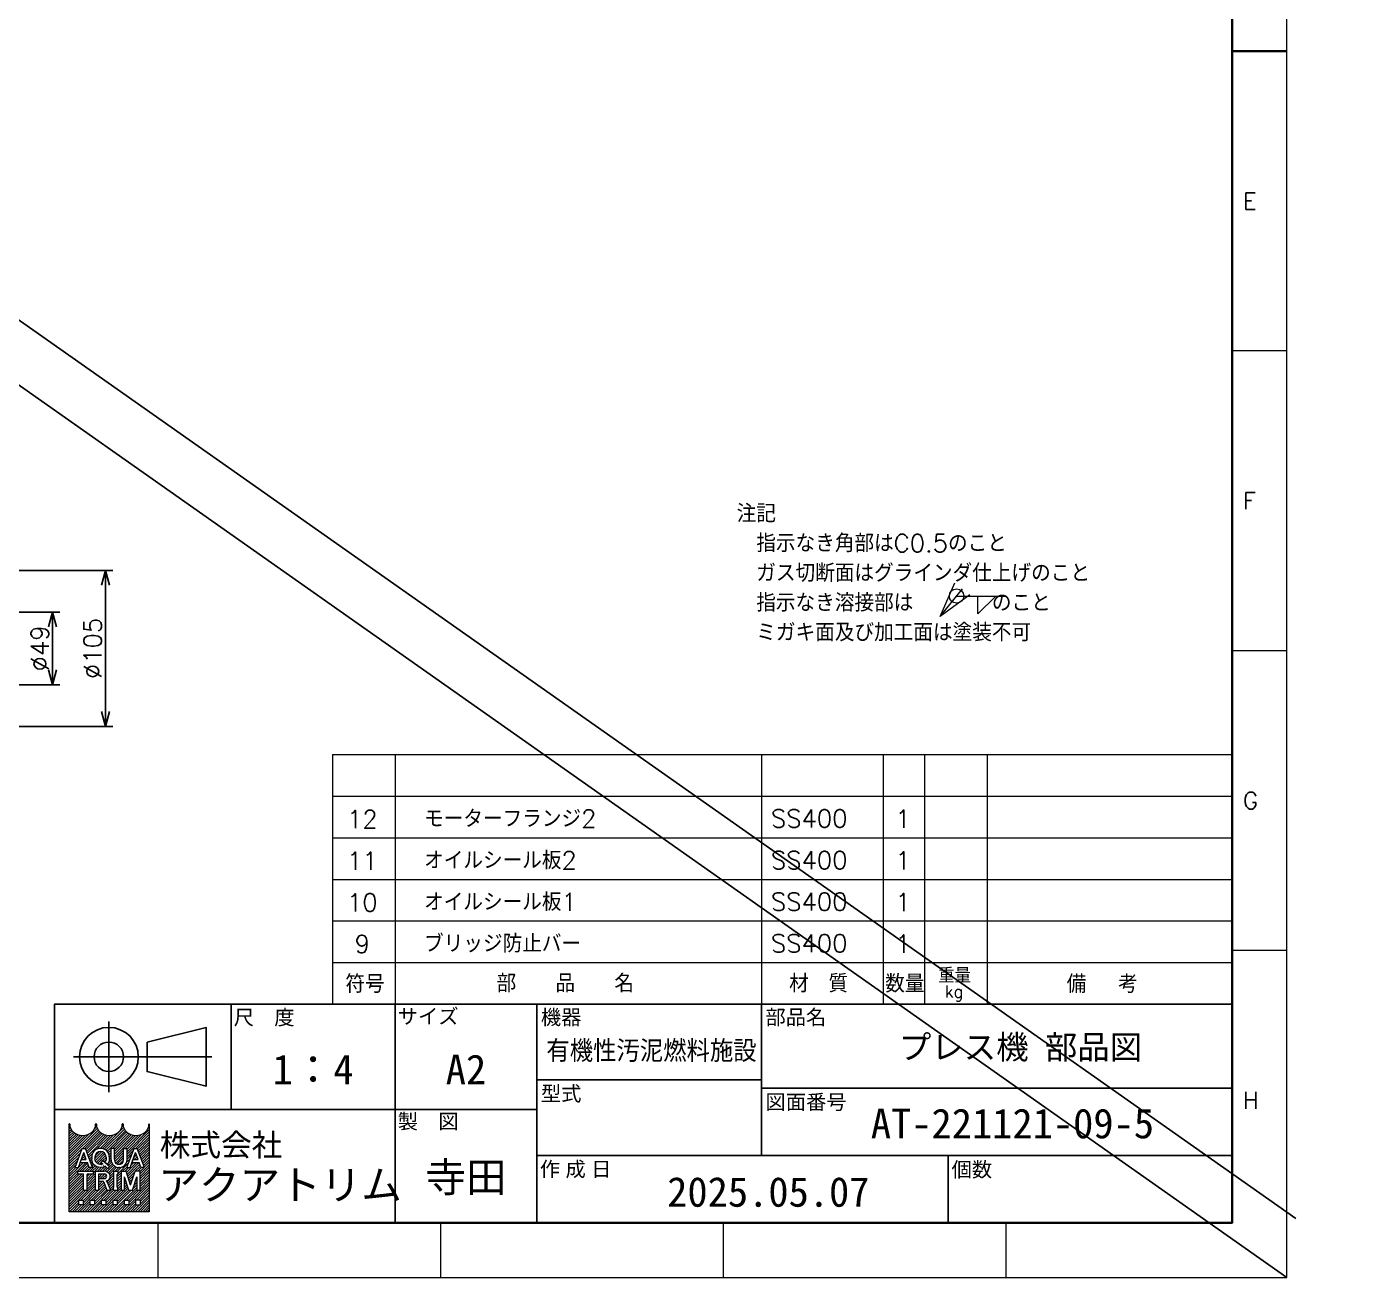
# Model space of a CAD drawing. Header units: millimetres. Extents: x -6 to 4263, y -34 to 1655.
# Drawn here: x 1505 to 2401, y 0 to 841 of the extents above; entities that cross this region are included whole.
import ezdxf
from ezdxf import colors
from ezdxf.entities.mleader import LeaderData, LeaderLine
from ezdxf.enums import TextEntityAlignment as Align
from ezdxf.math import Vec2, Vec3

# ---------------------------------------------------------------- set-up
doc = ezdxf.new("R2010")
doc.units = ezdxf.units.MM
doc.header["$LTSCALE"] = 1.6
doc.header["$PDMODE"] = 99
doc.header["$PDSIZE"] = 1
for name, color, linetype, lineweight in [('07_TEXT', 3, 'Continuous', 13), ('07_寸法線', 3, 'Continuous', 9), ('08_DIM', 3, 'Continuous', 13), ('90_FRAME', 5, 'Continuous', 35)]:
    doc.layers.add(name, color=color, linetype=linetype, lineweight=lineweight)
doc.layers.add('91_BLANK', color=5, linetype='Continuous', lineweight=0, plot=False)
doc.styles.add('KSS_TXT', font='txt.shx', dxfattribs={"bigfont": 'extfont2.shx'})
doc.styles.add('MS_G', font='MS Gothic.ttf')
doc.styles.get("Standard").update_dxf_attribs({"font": 'txt.shx', "bigfont": 'extfont2.shx'})
doc.styles.add('表題用', font='MS PGothic.ttf')
doc.dimstyles.new('KSS_DIM', dxfattribs={"dimscale": 4, "dimtxt": 3, "dimasz": 2.5, "dimexe": 1.25, "dimexo": 0.625, "dimtad": 1, "dimdsep": 46, "dimtxsty": 'KSS_TXT', "dimblk": 'OPEN30', "dimcen": 0, "dimazin": 2, "dimtfac": 0.75, "dimtmove": 0, "dimatfit": 3, "dimldrblk": 'OPEN30', "dimfxl": 1.25, "dimtolj": 1, "dimarcsym": 0})

# ---------------------------------------------------------------- blocks, each defined once
blk = doc.blocks.new('Weld-line')
blk.add_line((0, 0), (1, 0))
blk = doc.blocks.new('Weld10-s5')
blk.add_circle((0, 0), 2)
blk = doc.blocks.new('Weld10-a1')
for p, q in [((5, 0), (0, 5)), ((0, 5), (0, 0)), ((0, 0), (5, 0))]:
    blk.add_line(p, q)
at = {"width": 0.9}
blk.add_attdef('S', text='', height=2.8, dxfattribs=at).set_placement((-2, 1), align=Align.RIGHT)
blk.add_attdef('L', (8, 1), '', height=2.8, dxfattribs=at)
blk = doc.blocks.new('_Open30')
at = {"color": 0, "linetype": 'ByBlock', "lineweight": -2}
for p, q in [((-1, 0.26794919), (0, 0)), ((0, 0), (-1, -0.26794919)), ((0, 0), (-1, 0))]:
    blk.add_line(p, q, dxfattribs=at)
blk = doc.blocks.new('*D186')
at = {"layer": '08_DIM', "color": 0, "lineweight": -2, "transparency": 16777216}
for p, q in [((1485.035434223046, 447.5879882900851), (1527.017206085699, 447.5879882900851)), ((1522.017206085699, 408.5879882900779), (1522.017206085699, 437.5879882900851)), ((1485.035434223046, 398.5879882900779), (1527.017206085699, 398.5879882900779))]:
    blk.add_line(p, q, dxfattribs=at)
at = {"layer": 'Defpoints', "color": 0, "transparency": 16777216}
for p in [(1482.535434223046, 447.5879882900851), (1522.017206085699, 447.5879882900851), (1482.535434223046, 398.5879882900779)]:
    blk.add_point(p, dxfattribs=at)
at = {"layer": '08_DIM', "color": 0, "lineweight": -2, "transparency": 16777216, "xscale": 10, "yscale": 10, "zscale": 10}
for p, rotation in [((1522.017206085699, 447.5879882900851), 90), ((1522.017206085699, 398.5879882900779), 270)]:
    blk.add_blockref('_Open30', p, dxfattribs=dict(at, rotation=rotation))
at = {"layer": '08_DIM', "color": 0, "transparency": 16777216, "insert": (1513.517206085699, 423.0879882900815), "char_height": 12, "attachment_point": 5, "rotation": 90, "style": 'KSS_TXT'}
blk.add_mtext('\\A1;%%C49', dxfattribs=at)
blk = doc.blocks.new('*D190')
at = {"layer": '08_DIM', "color": 0, "lineweight": -2, "transparency": 16777216}
for p, q in [((1485.035434223046, 475.587988285876), (1562.555339320365, 475.587988285876)), ((1557.555339320365, 380.587988285876), (1557.555339320365, 465.587988285876)), ((1485.035434223046, 370.587988285876), (1562.555339320365, 370.587988285876))]:
    blk.add_line(p, q, dxfattribs=at)
at = {"layer": 'Defpoints', "color": 0, "transparency": 16777216}
for p in [(1482.535434223046, 475.587988285876), (1557.555339320365, 475.587988285876), (1482.535434223046, 370.587988285876)]:
    blk.add_point(p, dxfattribs=at)
at = {"layer": '08_DIM', "color": 0, "lineweight": -2, "transparency": 16777216, "xscale": 10, "yscale": 10, "zscale": 10}
for p, rotation in [((1557.555339320365, 475.587988285876), 90), ((1557.555339320365, 370.587988285876), 270)]:
    blk.add_blockref('_Open30', p, dxfattribs=dict(at, rotation=rotation))
at = {"layer": '08_DIM', "color": 0, "transparency": 16777216, "insert": (1549.047005987031, 423.087988285876), "char_height": 12, "attachment_point": 5, "rotation": 90, "style": 'KSS_TXT'}
blk.add_mtext('\\A1;%%C105', dxfattribs=at)
blk = doc.blocks.new('AM_BALLOON1')
at = {"transparency": 16777216}
blk.add_circle((0, 0), 5, dxfattribs=at)
blk.add_attdef('B_NUMBER', text='', height=3, dxfattribs=at).set_placement((0, 0), align=Align.MIDDLE_CENTER)
blk = doc.blocks.new('_OPEN')
at = {"color": 0, "linetype": 'ByBlock'}
for p, q in [((-1, 0.1666666666666666), (0, 0)), ((0, 0), (-1, -0.1666666666666666)), ((0, 0), (-1, 0))]:
    blk.add_line(p, q, dxfattribs=at)
blk = doc.blocks.new('Jis_w20130906110600')
blk.add_blockref('Weld10-s5', (0, 0))
at = {"xscale": -1, "rotation": 180}
blk.add_blockref('Weld10-a1', (6, 0), dxfattribs=at)
at = {"layer": '08_DIM', "xscale": 14, "yscale": 14, "zscale": 14}
blk.add_blockref('Weld-line', (0, 0), dxfattribs=at)
at = {"style": 'KSS_TXT', "flags": 1}
blk.add_attdef('JISINFO', (0, 0), '', height=3, dxfattribs=at)
at = {"layer": '08_DIM'}
blk.add_leader([(-4.630805428080293, -5.765361229938435), (0, 0)], dimstyle='KSS_DIM', dxfattribs=at)

msp = doc.modelspace()

# ---------------------------------------------------------------- hatches: boundary and pattern name
at = {"layer": '90_FRAME', "lineweight": 5}
h = msp.add_hatch(dxfattribs=at)
h.set_pattern_fill('_USER', color=4, scale=1.2, angle=45, pattern_type=0)
h.set_pattern_definition([(45, (-945.6771580300181, -14.96861364743239), (-0.8485281374238569, 0.848528137423857), [])])
edge = h.paths.add_edge_path()
edge.add_arc((1587.106851105426, 103.0756889406746), 0.2561589359989652, 90, 180)
edge.add_ellipse((1578.141288345462, 103.0756889406746), major_axis=(-8.709403823964816, 0), ratio=0.8823529411764706, start_angle=360, end_angle=540, ccw=False)
edge.add_arc((1569.175725585498, 103.0756889406746), 0.2561589359989652, 3.187317984128255, 180.0000000000261)
edge.add_ellipse((1560.210162825533, 103.0756889406746), major_axis=(-8.709403823964816, 0), ratio=0.8823529411764706, start_angle=360, end_angle=540, ccw=False)
edge.add_arc((1551.244600065569, 103.0756889406746), 0.2561589359989652, 3.187317984128255, 180)
edge.add_ellipse((1542.279037305605, 103.0756889406746), major_axis=(-8.709403823964816, 0), ratio=0.8823529411764706, start_angle=360, end_angle=540, ccw=False)
edge.add_arc((1533.313474545641, 103.0756889406746), 0.2561589359989652, 3.187317984128255, 90)
edge.add_line((1533.313474545641, 103.3318478766758), (1533.313474545641, 44.15913366091428))
edge.add_line((1533.313474545641, 44.15913366091246), (1587.106851105424, 44.15913366091246))
edge.add_line((1587.106851105426, 44.15913366091246), (1587.106851105426, 103.3318478766722))
h.paths.add_polyline_path([(1541.987718313027, 86.72910592718273), (1544.1115856863, 86.72910592718273), (1548.941307527639, 73.98263727187242), (1548.941307527639, 73.92115912723403), (1546.641970452547, 73.92115912723403), (1545.439607969325, 77.29778354664433), (1540.710927817199, 77.29778354664433), (1541.404155285403, 79.24459146023565), (1544.746380501125, 79.24459146023565), (1543.049651999663, 84.00955624507134), (1539.457333546783, 73.92115912723403), (1537.157996471688, 73.92115912723403), (1537.157996471688, 73.98263727187242)], flags=16)
edge = h.paths.add_edge_path(flags=16)
edge.add_ellipse((1554.286678030083, 81.09360933520458), major_axis=(-5.8916555279762, 0), ratio=0.9565217391304346, start_angle=180, end_angle=360, ccw=False)
edge.add_line((1560.178333558059, 81.09360933520458), (1560.178333558059, 79.55665571921037))
edge.add_ellipse((1554.286678030083, 79.55665571921037), major_axis=(-5.8916555279762, 0), ratio=0.9565217391304346, start_angle=142.1052553177129, end_angle=180, ccw=False)
edge.add_line((1558.936021579444, 76.09526146155787), (1557.285296600079, 77.4554772650825))
edge.add_ellipse((1554.286678030083, 79.70737472682578), major_axis=(3.75679118758396, 0), ratio=0.9950358206786509, start_angle=-37.0427632869818, end_angle=0)
edge.add_line((1558.043464501574, 79.70722960958102), (1558.043464501574, 80.94289032758917))
edge.add_ellipse((1554.286678030083, 80.94289032758917), major_axis=(3.75678647149081, 0), ratio=0.9947182625257321, start_angle=360, end_angle=540)
edge.add_line((1550.529891558592, 80.94289032758917), (1550.529891558592, 79.70724298545775))
edge.add_ellipse((1554.286678030083, 79.70737472682578), major_axis=(3.75679118758396, 0), ratio=0.9950358206786509, start_angle=-180, end_angle=-65.75794872216291)
edge.add_line((1555.829187784792, 76.29886595284898), (1554.783233280467, 77.31683014038919))
edge.add_line((1554.783233280465, 77.31683014038737), (1555.917878471079, 78.52166531088534))
edge.add_line((1555.917878471079, 78.52166531088716), (1560.662102406963, 74.61237184667317))
edge.add_line((1560.662102406961, 74.61237184667135), (1559.17957633999, 73.03813563481873))
edge.add_line((1559.179576339993, 73.03813563482055), (1557.398624999427, 74.77142773973338))
edge.add_ellipse((1554.286678030083, 79.55665571921037), major_axis=(-5.8916555279762, 0), ratio=0.9565217391304346, start_angle=0, end_angle=121.88362473889401, ccw=False)
edge.add_line((1548.395022502107, 79.55665571921037), (1548.395022502107, 81.09360933520458))
h.paths.add_polyline_path([(1549.322272314501, 71.3595697672443), (1549.322272314501, 69.56645721525075), (1545.479888274516, 69.56645721525075, 0.4142135623730951), (1545.223729338515, 69.31029827925141), (1545.223729338515, 58.5516229672956), (1542.918298914527, 58.5516229672956), (1542.918298914527, 69.31029827925141, 0.4142135623730951), (1542.662139978529, 69.56645721525075), (1538.819755938545, 69.56645721525075), (1538.819755938545, 71.3595697672443)], flags=16)
edge = h.paths.add_edge_path(flags=16)
edge.add_line((1550.782336630131, 71.3595697672443), (1556.673992158107, 71.3595697672443))
edge.add_ellipse((1556.673992158103, 67.99033192354347), major_axis=(-4.134945875879031, 7.595772347314229e-16), ratio=0.8148203011203055, start_angle=111.38697473498539, end_angle=270, ccw=False)
edge.add_arc((1557.308096793895, 63.42427632530399), 1.674818033710892, 22.272952259934925, 58.5531130129101, ccw=False)
edge.add_line((1558.85795455382, 64.05906477040827), (1561.06509696998, 58.65408654169534))
edge.add_line((1561.065096969982, 58.65408654169534), (1561.065096969982, 58.5516229672956))
edge.add_line((1561.065096969982, 58.5516229672956), (1558.580355290793, 58.5516229672956))
edge.add_line((1558.580355290793, 58.5516229672956), (1556.630490053464, 63.97910444256723))
edge.add_arc((1555.679984732655, 63.59645833584892), 1.02463574399587, 21.92829786654815, 90)
edge.add_line((1555.679984732655, 64.62109407984263), (1553.164614734919, 64.62109407984263))
edge.add_line((1553.164614734917, 64.62109407984263), (1553.164614734917, 66.41420663183618))
edge.add_line((1553.164614734917, 66.41420663183618), (1556.981382881301, 66.41420663183618))
edge.add_arc((1556.926424426744, 67.99033192354347), 1.577083183248922, 271.9970571044071, 448.0029428955929)
edge.add_line((1556.981382881306, 69.56645721525075), (1553.087767054122, 69.56645721525075))
edge.add_line((1553.08776705412, 69.56645721525075), (1553.08776705412, 58.5516229672956))
edge.add_line((1553.08776705412, 58.5516229672956), (1550.782336630129, 58.5516229672956))
edge.add_line((1550.782336630131, 58.5516229672956), (1550.782336630131, 71.3595697672443))
h.paths.add_polyline_path([(1561.362454897633, 86.72910592718273), (1563.667885321626, 86.72910592718273), (1563.667885321626, 79.55665571921037, 0.175030561155744), (1564.684904958587, 76.62111705864646, 0.2571496110314638), (1568.798680148641, 76.62111705864646, 0.1750305611562702), (1569.815699785599, 79.55665571921946), (1569.815699785599, 86.72910592718273), (1572.121130209591, 86.72910592718273), (1572.121130209591, 79.09325813684137, -0.3793912406243967), (1567.12603095761, 73.92115912723403), (1566.35755414961, 73.92115912723403, -0.3793912406243716), (1561.362454897633, 79.09325813684137)], flags=16)
h.paths.add_polyline_path([(1563.007672923854, 71.3595697672443), (1565.825421219845, 71.3595697672443), (1565.825421219845, 69.56645721525075, 0.4142135623730951), (1565.569262283847, 69.31029827925141), (1565.569262283847, 60.60089445528666, 0.4142135623730951), (1565.825421219845, 60.34473551928915), (1565.825421219845, 58.5516229672956), (1563.007672923854, 58.5516229672956), (1563.007672923854, 60.34473551928915, 0.4142135623730951), (1563.263831859855, 60.60089445528666), (1563.263831859855, 69.31029827925141, 0.4142135623730951), (1563.007672923854, 69.56645721525075)], flags=16)
h.paths.add_polyline_path([(1568.133347768792, 71.3595697672443), (1571.478678283533, 71.3595697672443), (1574.537321168766, 62.05736025438256), (1577.595964053999, 71.3595697672443), (1580.943417472809, 71.3595697672443), (1580.943417472809, 58.5516229672956), (1578.63798704882, 58.5516229672956), (1578.63798704882, 67.51718572725969), (1575.690036380762, 58.5516229672956), (1573.384605956773, 58.5516229672956), (1570.436655288712, 67.51718572725969), (1570.438778192784, 58.5516229672956), (1568.133347768792, 58.5516229672956)], flags=16)
h.paths.add_polyline_path([(1576.821057836765, 86.72910592718273), (1578.944925210039, 86.72910592718273), (1583.774647051378, 73.98263727187242), (1583.774647051378, 73.92115912723403), (1581.475309976282, 73.92115912723403), (1580.272947493064, 77.29778354664433), (1575.544267340938, 77.29778354664433), (1576.237494809139, 79.24459146023565), (1579.579720024864, 79.24459146023565), (1577.882991523402, 84.00955624507134), (1574.290673070518, 73.92115912723403), (1571.991335995423, 73.92115912723403), (1571.991335995423, 73.98263727187242)], flags=16)
h.paths.add_polyline_path([(1539.461289009618, 51.84390174088168), (1542.535196241603, 51.84390174088168), (1542.535196241603, 48.76999450889508), (1539.461289009618, 48.76999450889508)], flags=16)
h.paths.add_polyline_path([(1547.146057089587, 51.84390174088168), (1550.219964321572, 51.84390174088168), (1550.219964321572, 48.76999450889508), (1547.146057089587, 48.76999450889508)], flags=16)
h.paths.add_polyline_path([(1554.830825169556, 51.84390174088168), (1557.904732401541, 51.84390174088168), (1557.904732401541, 48.76999450889508), (1554.830825169556, 48.76999450889508)], flags=16)
h.paths.add_polyline_path([(1562.515593249526, 51.84390174088168), (1565.58950048151, 51.84390174088168), (1565.58950048151, 48.76999450889508), (1562.515593249526, 48.76999450889508)], flags=16)
h.paths.add_polyline_path([(1570.200361329495, 51.84390174088168), (1573.27426856148, 51.84390174088168), (1573.27426856148, 48.76999450889508), (1570.200361329495, 48.76999450889508)], flags=16)
h.paths.add_polyline_path([(1577.885129409464, 51.84390174088168), (1580.959036641449, 51.84390174088168), (1580.959036641449, 48.76999450889508), (1577.885129409464, 48.76999450889508)], flags=16)

# ---------------------------------------------------------------- linework, layer by layer
for p, q in [((-8.093381893559126e-07, 1655.492231894922), (2352.090441588782, -1.126752522395691e-07)), ((62.35325270545463, 1655.492231894922), (2358.184924622958, 39.59709863578996))]:
    msp.add_line(p, q)
at = {"layer": '90_FRAME'}
msp.add_line((2352.09044159269, 824.8238254705849), (2315.278564449982, 824.8238254705849), dxfattribs=at)
at = {"layer": '90_FRAME', "color": 4, "lineweight": 13}
for p, q in [((2352.09044159269, 623.1917238664003), (2315.278564449982, 623.1917238664003)), ((2352.09044159269, 421.5596222622155), (2315.278564449982, 421.5596222622155)), ((1710.392855416532, 351.7330074731967), (1710.392855416532, 183.73301048167)), ((1710.392878522766, 351.7330104725676), (2315.278587556215, 351.7330104725676)), ((1752.39285016654, 351.7330104725676), (1752.39285016654, 183.73301048167)), ((1998.754738177653, 351.7330104725676), (1998.754738177653, 183.73301048167)), ((2080.531193135573, 351.7330104725676), (2080.531193135595, 183.73301048167)), ((2108.531189635572, 351.7330104725676), (2108.531189635597, 183.73301048167)), ((2150.531184385591, 351.7330104725676), (2150.531184385591, 183.73301048167)), ((1710.392832310299, 323.7330074731734), (2315.278541343749, 323.7330074731734)), ((1710.392832310299, 295.7330074731734), (2315.278541343749, 295.7330074731734)), ((1710.392832310299, 267.733005978039), (2315.278541343749, 267.733005978039)), ((1710.392832310299, 239.7330074731734), (2315.278541343749, 239.7330074731734)), ((2352.09044159269, 219.9275206580308), (2315.278564449982, 219.9275206580308)), ((1710.392832310299, 211.7330074731733), (2315.278541343749, 211.7330074731733)), ((1592.982204280308, -1.126752522395691e-07), (1592.982204280308, 36.64729619654992)), ((1783.073074479541, -1.126752522395691e-07), (1783.073074479541, 36.64729619654992)), ((1973.163944678774, -1.126752522395691e-07), (1973.163944678774, 36.64729619654992)), ((2163.254814878007, -1.126752522395691e-07), (2163.254814878007, 36.64729619654992))]:
    msp.add_line(p, q, dxfattribs=at)
at = {"layer": '90_FRAME', "color": 0, "lineweight": 25}
for p, q in [((1642.078564452699, 113.0187247676675), (1642.078564452699, 183.73301048167)), ((1752.39285016654, 36.64729619654992), (1752.39285016654, 183.73301048167)), ((1847.707135880381, 36.64729619654992), (1847.707135880381, 183.73301048167)), ((1998.754738177653, 183.73301048167), (1998.754738177653, 81.90443905350895)), ((1559.908564453032, 124.6158676247667), (1559.908564453032, 172.1358676245744)), ((1536.148564453128, 148.3758676246669), (1629.208564452751, 148.3758676246669)), ((1847.707135880381, 132.8187247675904), (1998.754738177653, 132.8187247675904)), ((1998.754738177653, 127.161581910468), (2315.278564449982, 127.161581910468)), ((1847.707135880381, 113.0187247676675), (1523.27856445318, 113.0187247676675)), ((1847.707135880381, 81.90443905350895), (2315.278564449982, 81.90443905350895)), ((2124.249993022139, 81.90443905350895), (2124.249993022139, 36.64729619654992))]:
    msp.add_line(p, q, dxfattribs=at)
at = {"layer": '90_FRAME', "color": 4, "lineweight": 5}
for p, q in [((1533.313474545641, 44.15913366091246), (1533.313474545641, 103.3318478766758)), ((1587.106851105426, 103.3318478766758), (1587.106851105426, 44.15913366091246)), ((1537.157996471688, 73.98263727187242), (1541.987718313027, 86.72910592718273)), ((1539.457333546783, 73.92115912723403), (1543.049651999663, 84.00955624507134)), ((1541.987718313027, 86.72910592718273), (1544.1115856863, 86.72910592718273)), ((1544.746380501125, 79.24459146023565), (1543.049651999663, 84.00955624507134)), ((1548.941307527639, 73.98263727187242), (1544.1115856863, 86.72910592718273)), ((1548.395022502107, 81.09360933520458), (1548.395022502107, 79.55665571921037)), ((1550.529891558592, 80.94289032758917), (1550.529891558592, 79.71332743479417)), ((1558.043464501574, 80.94289032758917), (1558.043464501574, 79.71332743479417)), ((1560.178333558059, 81.09360933520458), (1560.178333558059, 79.55665571921037)), ((1561.362454897633, 79.09325813684137), (1561.362454897633, 86.72910592718273)), ((1563.667885321626, 86.72910592718273), (1561.362454897633, 86.72910592718273)), ((1563.667885321626, 79.55665571921037), (1563.667885321626, 86.72910592718273)), ((1569.815699785599, 79.55665571921037), (1569.815699785599, 86.72910592718273)), ((1569.815699785599, 86.72910592718273), (1572.121130209591, 86.72910592718273)), ((1571.991335995423, 73.98263727187242), (1576.821057836765, 86.72910592718273)), ((1572.121130209591, 79.09325813684137), (1572.121130209591, 86.72910592718273)), ((1574.290673070518, 73.92115912723403), (1577.882991523402, 84.00955624507134)), ((1576.821057836765, 86.72910592718273), (1578.944925210039, 86.72910592718273)), ((1579.579720024864, 79.24459146023565), (1577.882991523402, 84.00955624507134)), ((1583.774647051378, 73.98263727187242), (1578.944925210039, 86.72910592718273)), ((1537.157996471688, 73.92115912723403), (1537.157996471688, 73.98263727187242)), ((1537.157996471688, 73.98263727187242), (1537.157996471688, 73.98263727187242)), ((1537.157996471688, 73.92115912723403), (1537.157996471688, 73.98263727187242)), ((1537.157996471688, 73.92115912723403), (1539.457333546783, 73.92115912723403)), ((1540.710927817199, 77.29778354664433), (1541.404155285403, 79.24459146023565)), ((1540.710927817199, 77.29778354664433), (1545.439607969325, 77.29778354664433)), ((1541.404155285403, 79.24459146023565), (1544.746380501125, 79.24459146023565)), ((1546.641970452547, 73.92115912723403), (1545.439607969325, 77.29778354664433)), ((1548.941307527639, 73.92115912723403), (1546.641970452547, 73.92115912723403)), ((1548.941307527639, 73.92115912723403), (1548.941307527639, 73.98263727187242)), ((1554.783233280465, 77.31683014038737), (1555.917878471079, 78.52166531088716)), ((1554.783233280465, 77.31683014038737), (1555.829187784792, 76.29886595284898)), ((1555.917878471079, 78.52166531088716), (1560.662102406961, 74.61237184667135)), ((1557.285296600079, 77.4554772650825), (1558.936021579444, 76.09526146155787)), ((1557.398624999427, 74.77142773973338), (1559.179576339993, 73.03813563482055)), ((1559.179576339993, 73.03813563482055), (1560.662102406961, 74.61237184667135)), ((1567.12603095761, 73.92115912723403), (1566.357554149614, 73.92115912723403)), ((1571.991335995423, 73.92115912723403), (1571.991335995423, 73.98263727187242)), ((1571.991335995423, 73.98263727187242), (1571.991335995423, 73.98263727187242)), ((1571.991335995423, 73.92115912723403), (1571.991335995423, 73.98263727187242)), ((1571.991335995423, 73.92115912723403), (1574.290673070518, 73.92115912723403)), ((1575.544267340938, 77.29778354664433), (1576.237494809139, 79.24459146023565)), ((1575.544267340938, 77.29778354664433), (1580.272947493064, 77.29778354664433)), ((1576.237494809139, 79.24459146023565), (1579.579720024864, 79.24459146023565)), ((1581.475309976282, 73.92115912723403), (1580.272947493064, 77.29778354664433)), ((1583.774647051378, 73.92115912723403), (1581.475309976282, 73.92115912723403)), ((1583.774647051378, 73.92115912723403), (1583.774647051378, 73.98263727187242)), ((1538.819755938545, 71.3595697672443), (1549.322272314501, 71.3595697672443)), ((1538.819755938545, 71.3595697672443), (1538.819755938545, 69.56645721525075)), ((1538.819755938545, 69.56645721525075), (1542.662139978529, 69.56645721525075)), ((1542.918298914527, 58.5516229672956), (1542.918298914527, 69.31029827925141)), ((1545.223729338515, 58.5516229672956), (1545.223729338515, 69.31029827925141)), ((1545.479888274516, 69.56645721525075), (1549.322272314501, 69.56645721525075)), ((1549.322272314501, 71.3595697672443), (1549.322272314501, 69.56645721525075)), ((1550.782336630131, 71.3595697672443), (1550.782336630131, 58.5516229672956)), ((1550.782336630131, 71.3595697672443), (1556.673992158103, 71.3595697672443)), ((1553.08776705412, 58.5516229672956), (1553.08776705412, 69.56645721525075)), ((1553.08776705412, 69.56645721525075), (1556.981382881306, 69.56645721525075)), ((1553.164614734917, 64.62109407984263), (1553.164614734917, 66.41420663183618)), ((1553.164614734917, 66.41420663183618), (1556.981382881306, 66.41420663183618)), ((1553.164614734917, 64.62109407984263), (1555.679984732655, 64.62109407984263)), ((1556.630490053464, 63.97910444256723), (1558.580355290793, 58.5516229672956)), ((1558.85795455382, 64.05906477041009), (1561.065096969982, 58.65408654169534)), ((1563.007672923854, 71.3595697672443), (1565.825421219845, 71.3595697672443)), ((1563.007672923854, 71.3595697672443), (1563.007672923854, 69.56645721525075)), ((1563.263831859855, 60.60089445528666), (1563.263831859855, 69.31029827925141)), ((1565.569262283847, 60.60089445528666), (1565.569262283847, 69.31029827925141)), ((1565.825421219845, 71.3595697672443), (1565.825421219845, 69.56645721525075)), ((1568.133347768792, 71.3595697672443), (1568.133347768792, 58.5516229672956)), ((1568.133347768792, 71.3595697672443), (1571.478678283533, 71.3595697672443)), ((1570.438778192784, 58.5516229672956), (1570.436655288712, 67.51718572725969)), ((1573.384605956773, 58.5516229672956), (1570.436655288712, 67.51718572725969)), ((1574.537321168766, 62.05736025438256), (1571.478678283533, 71.3595697672443)), ((1574.537321168766, 62.05736025438256), (1577.595964053999, 71.3595697672443)), ((1575.690036380762, 58.5516229672956), (1578.63798704882, 67.51718572725969)), ((1580.943417472809, 71.3595697672443), (1577.595964053999, 71.3595697672443)), ((1578.63798704882, 67.51718572725969), (1578.63798704882, 58.5516229672956)), ((1580.943417472809, 58.5516229672956), (1580.943417472809, 71.3595697672443)), ((1542.918298914527, 58.5516229672956), (1545.223729338515, 58.5516229672956)), ((1550.782336630131, 58.5516229672956), (1553.08776705412, 58.5516229672956)), ((1558.580355290793, 58.5516229672956), (1561.065096969982, 58.5516229672956)), ((1561.065096969982, 58.65408654169534), (1561.065096969982, 58.5516229672956)), ((1563.007672923854, 58.5516229672956), (1563.007672923854, 60.34473551928915)), ((1563.007672923854, 58.5516229672956), (1565.825421219845, 58.5516229672956)), ((1565.825421219845, 58.5516229672956), (1565.825421219845, 60.34473551928915)), ((1568.133347768792, 58.5516229672956), (1570.438778192784, 58.5516229672956)), ((1573.384605956773, 58.5516229672956), (1575.690036380762, 58.5516229672956)), ((1578.63798704882, 58.5516229672956), (1580.943417472809, 58.5516229672956)), ((1539.461289009618, 51.84390174088168), (1542.535196241603, 51.84390174088168)), ((1539.461289009618, 51.84390174088168), (1539.461289009618, 48.76999450889508)), ((1542.535196241603, 48.76999450889508), (1539.461289009618, 48.76999450889508)), ((1542.535196241603, 51.84390174088168), (1542.535196241603, 48.76999450889508)), ((1547.146057089587, 51.84390174088168), (1550.219964321572, 51.84390174088168)), ((1547.146057089587, 51.84390174088168), (1547.146057089587, 48.76999450889508)), ((1550.219964321572, 48.76999450889508), (1547.146057089587, 48.76999450889508)), ((1550.219964321572, 51.84390174088168), (1550.219964321572, 48.76999450889508)), ((1554.830825169556, 51.84390174088168), (1557.904732401541, 51.84390174088168)), ((1554.830825169556, 51.84390174088168), (1554.830825169556, 48.76999450889508)), ((1557.904732401541, 48.76999450889508), (1554.830825169556, 48.76999450889508)), ((1557.904732401541, 51.84390174088168), (1557.904732401541, 48.76999450889508)), ((1562.515593249526, 51.84390174088168), (1565.58950048151, 51.84390174088168)), ((1562.515593249526, 51.84390174088168), (1562.515593249526, 48.76999450889508)), ((1565.58950048151, 48.76999450889508), (1562.515593249526, 48.76999450889508)), ((1565.58950048151, 51.84390174088168), (1565.58950048151, 48.76999450889508)), ((1570.200361329495, 51.84390174088168), (1573.27426856148, 51.84390174088168)), ((1570.200361329495, 51.84390174088168), (1570.200361329495, 48.76999450889508)), ((1573.27426856148, 48.76999450889508), (1570.200361329495, 48.76999450889508)), ((1573.27426856148, 51.84390174088168), (1573.27426856148, 48.76999450889508)), ((1580.959036641449, 51.84390174088168), (1577.885129409464, 51.84390174088168)), ((1577.885129409464, 51.84390174088168), (1577.885129409464, 48.76999450889508)), ((1577.885129409464, 48.76999450889508), (1580.959036641449, 48.76999450889508)), ((1580.959036641449, 51.84390174088168), (1580.959036641449, 48.76999450889508)), ((1587.106851105426, 44.15913366091246), (1533.313474545641, 44.15913366091246))]:
    msp.add_line(p, q, dxfattribs=at)
at = {"layer": '90_FRAME'}
msp.add_lwpolyline([(110.3223633137168, 36.64729619654992), (2315.278564449982, 36.6472961965499), (2315.278564449982, 1613.00035474462), (110.3223633137168, 1613.00035474462)], close=True, dxfattribs=at)
at = {"layer": '90_FRAME', "color": 0, "lineweight": 25}
msp.add_lwpolyline([(1523.27856445318, 36.64729619654992), (2315.278564449982, 36.64729619654992), (2315.278564449982, 183.73301048167), (1523.27856445318, 183.73301048167)], close=True, dxfattribs=at)
msp.add_lwpolyline([(1585.648564452931, 158.2758676246283), (1625.24856445277, 168.1758676245898), (1625.24856445277, 128.5758676247513), (1585.648564452931, 138.4758676247091), (1585.648564452931, 158.2758676246283)], dxfattribs=at)
for radius in [19.79999999992, 9.89999999996]:
    msp.add_circle((1559.908564453032, 148.3758676246669), radius, dxfattribs=at)
at = {"layer": '90_FRAME', "color": 4, "lineweight": 5}
for centre, radius, start, end in [((1533.313474545641, 103.0756889406746), 0.2561589359989652, 0, 90), ((1551.244600065569, 103.0756889406746), 0.2561589359989652, 0, 180), ((1551.244600065569, 103.0756889406746), 0.2561589359989652, 0, 90), ((1569.175725585498, 103.0756889406746), 0.2561589359989652, 0, 180), ((1587.106851105426, 103.0756889406746), 0.2561589359989652, 90, 180), ((1566.777598836736, 79.3249569280286), 5.420098542558598, 182.4500309922613, 265.5552572885243), ((1568.240837326434, 79.49701552458629), 4.573340900382642, 179.2527938813868, 218.9645718468802), ((1566.741792553614, 80.35605174844915), 4.263862534800127, 241.1577278083189, 298.8422721916811), ((1566.705986270488, 79.3249569280286), 5.420098542558598, 274.4447427114757, 357.5499690077386), ((1565.242747780791, 79.49701552458629), 4.573340900382127, 321.0354281531198, 0.7472061186132516), ((1542.662139978529, 69.31029827925141), 0.2561589359989652, 0, 90), ((1545.479888274516, 69.31029827925141), 0.2561589359989652, 90, 180), ((1555.679984732655, 63.59645833584892), 1.024635743995861, 21.92829786655026, 90), ((1556.926424426744, 67.99033192354347), 1.577083183248922, 271.9970571043541, 88.00294289554164), ((1557.308096793895, 63.42427632530399), 1.674818033710921, 22.27295225998095, 58.55311301286324), ((1563.007672923854, 69.31029827925141), 0.2561589359989652, 0, 90), ((1565.825421219845, 69.31029827925141), 0.2561589359989652, 90, 180), ((1563.007672923854, 60.60089445528666), 0.2561589359989652, 270, 0), ((1565.825421219845, 60.60089445528666), 0.2561589359989652, 180, 270)]:
    msp.add_arc(centre, radius, start, end, dxfattribs=at)
for centre, major_axis, ratio, start_param, end_param in [((1542.279037305605, 103.0756889406746), (-8.709403823964816, 0), 0.8823529411764706, 6.283185307179586, 9.42477796076938), ((1560.210162825533, 103.0756889406746), (-8.709403823964816, 0), 0.8823529411764706, 6.283185307179586, 9.42477796076938), ((1578.141288345462, 103.0756889406746), (-8.709403823964816, 0), 0.8823529411764706, 6.283185307179586, 9.42477796076938), ((1554.286678030083, 81.09360933520458), (-5.8916555279762, 0), 0.9565217391304346, 3.141592653589793, 6.283185307179586), ((1554.286678030083, 80.94289032758917), (3.75678647149081, 0), 0.9947182625257321, 6.283185307179586, 9.42477796076938), ((1556.673992158103, 67.99033192354347), (-4.134945875879031, 7.595772347314198e-16), 0.8148203011203053, 1.944069452961235, 4.71238898038469)]:
    msp.add_ellipse(centre, major_axis=major_axis, ratio=ratio, start_param=start_param, end_param=end_param, dxfattribs=at)
at = {"layer": '90_FRAME', "color": 4, "lineweight": 5, "extrusion": (0, 0, -1)}
for centre, major_axis, ratio, start_param, end_param in [((1554.286678030083, 79.55665571921037), (-5.8916555279762, 0), 0.9565217391304346, 4.155914751220672, 6.283185307179586), ((1554.286678030083, 79.70737472682578), (3.75679118758396, 0), 0.9950358206786509, 7.430878021738927, 9.42477796076938), ((1554.286678030083, 79.70737472682578), (3.75679118758396, 0), 0.9950358206786509, 6.283185307179586, 6.929703490574296), ((1554.286678030083, 79.55665571921037), (-5.8916555279762, 0), 0.9565217391304346, 3.141592653589793, 3.802980717498315)]:
    msp.add_ellipse(centre, major_axis=major_axis, ratio=ratio, start_param=start_param, end_param=end_param, dxfattribs=at)
at = {"layer": '91_BLANK'}
msp.add_lwpolyline([(-8.093381893559126e-07, -1.126752522395691e-07), (2352.090441588782, -1.126752522395691e-07), (2352.090441588782, 1655.492231894922), (-8.093381893559126e-07, 1655.492231894922)], close=True, dxfattribs=at)

# ---------------------------------------------------------------- block references
at = {"layer": '08_DIM', "xscale": 2.4, "yscale": 2.4, "zscale": 2.4}
msp.add_blockref('Jis_w20130906110600', (2129.99730655843, 458.3357597055093), dxfattribs=at)

# ---------------------------------------------------------------- texts
at = {"layer": '07_TEXT', "ltscale": 2, "insert": (1982.123444604226, 519.8634648351209), "char_height": 12, "attachment_point": 1}
msp.add_mtext_dynamic_manual_height_columns('注記\\P\u3000指示なき角部はC0.5のこと\\P\u3000ガス切断面はグラインダ仕上げのこと\\P\u3000指示なき溶接部は\u3000\u3000\u3000\u3000のこと\\P\u3000ミガキ面及び加工面は塗装不可', width=285.7901684789556, gutter_width=15, heights=[101.7740012640086], dxfattribs=at)
at = {"layer": '90_FRAME', "color": 0, "lineweight": 13, "style": 'KSS_TXT'}
for s, p in [('E', (2322.596570834807, 724.0077746684926)), ('F', (2322.596570834807, 522.3756730643079)), ('G', (2322.596570834807, 320.7435714601232)), ('H', (2322.596570834807, 119.1114698559385))]:
    msp.add_text(s, height=11.36, dxfattribs=at).set_placement(p, align=Align.MIDDLE_LEFT)
at = {"layer": '90_FRAME', "color": 3, "lineweight": 13}
for s, p in [('12', (1730.362552394459, 308.2225095702607)), ('1', (2093.988061482904, 308.4237066090322)), ('11', (1730.362552394459, 280.2225080751264)), ('1', (2093.988061482904, 280.4237051138979)), ('10', (1730.362552394459, 252.2225095702607)), ('1', (2093.988061482904, 252.4237066090322)), ('9', (1730.362552394459, 224.2225110653951)), ('1', (2093.988061482904, 224.4237081041665))]:
    msp.add_text(s, height=12, dxfattribs=at).set_placement(p, align=Align.MIDDLE_CENTER)
for s, height, p in [('モーターフランジ2', 12, (1771.900384188519, 302.5312023023009)), ('SS400', 12, (2005.200235209182, 302.6903733152145)), ('オイルシール板2', 12, (1771.900384188519, 274.5312008071666)), ('SS400', 12, (2005.200235209182, 274.6903718200801)), ('オイルシール板1', 12, (1771.900384188519, 246.5312023023009)), ('SS400', 12, (2005.200235209182, 246.6903733152145)), ('ブリッジ防止バー', 12, (1771.900384188519, 218.5312037974351)), ('SS400', 12, (2005.200235209182, 218.6903733152145)), ('重量', 10, (2117.677951013671, 198.1044730768999)), ('符号', 12, (1718.944833794708, 191.3588966888312)), ('部\u3000\u3000品\u3000\u3000名', 12, (1820.673690193665, 191.7944521899446)), ('材\u3000質', 12, (2017.428485883319, 191.6502814394067)), ('数量', 12, (2082.00176158617, 191.5600937276258)), ('備  考', 12, (2204.052921915963, 191.3588966888312)), ('kg', 8, (2122.097810075388, 188.319774887751))]:
    msp.add_text(s, height=height, dxfattribs=at).set_placement(p)
at = {"layer": '90_FRAME', "color": 0, "style": '表題用'}
for s, p in [('尺\u3000度', (1643.872639136156, 174.8761228073034)), ('サイズ', (1754.186924849994, 175.6219381369318)), ('機器', (1850.42545175914, 175.0413698458268)), ('部品名', (2001.47305405642, 175.0413698458268)), ('型式', (1850.42545175914, 123.6270841317472)), ('図面番号', (2001.473054056416, 117.9699412746248)), ('製\u3000図', (1754.18698579567, 104.9076524229329)), ('作 成 日', (1849.735302910103, 72.8325980664211)), ('個数', (2126.624880009673, 72.55603432716254))]:
    msp.add_text(s, height=10, dxfattribs=at).set_placement(p, align=Align.MIDDLE_LEFT)
at = {"layer": '90_FRAME', "color": 0, "style": 'MS_G'}
msp.add_text('プレス機 部品図', height=16, dxfattribs=at).set_placement((2172.987531180216, 146.8897566105871), align=Align.CENTER)
at = {"layer": '90_FRAME', "color": 0, "style": 'MS_G', "width": 0.9}
msp.add_text('有機性汚泥燃料施設', height=12.8, dxfattribs=at).set_placement((1924.835988418873, 146.3156462927298), align=Align.CENTER)
at = {"layer": '90_FRAME', "color": 0, "style": 'MS_G'}
msp.add_text('A2', height=20, dxfattribs=at).set_placement((1800.049993023458, 139.8901533389888), align=Align.MIDDLE)
for s, p in [('AT-221121-09-5', (2072.333951836813, 93.54576660022923)), ('2025.05.07', (1935.378403594538, 47.5107438176579))]:
    msp.add_text(s, height=20, dxfattribs=at).set_placement(p)
at = {"layer": '90_FRAME', "color": 4, "style": 'MS_G'}
msp.add_text('株式会社', height=15.12154285708176, dxfattribs=at).set_placement((1635.345443651633, 89.14390625083144), align=Align.MIDDLE_CENTER)
msp.add_text('アクアトリム', height=20, dxfattribs=at).set_placement((1593.259617288089, 52.21191815118033))
at = {"layer": '90_FRAME', "color": 0, "style": 'MS_G'}
for tag, p in [('1：4', (1697.235707309621, 139.8901533389888)), ('寺田', (1800.049993023458, 67.76158191070846))]:
    msp.add_attdef(tag, text='', height=20, dxfattribs=at).set_placement(p, align=Align.MIDDLE)

# ---------------------------------------------------------------- dimensions: what is measured, and where the dimension line sits
at = {"layer": '08_DIM'}
for base, p1, p2, picture, middle in [((1557.555339320365, 475.587988285876), (1482.535434223046, 370.587988285876), (1482.535434223046, 475.587988285876), '*D190', (1549.047005987031, 423.087988285876)), ((1522.017206085699, 447.5879882900851), (1482.535434223046, 398.5879882900779), (1482.535434223046, 447.5879882900851), '*D186', (1513.517206085699, 423.0879882900815))]:
    dim = msp.add_linear_dim(base=base, p1=p1, p2=p2, angle=90, text='%%C<>', dimstyle='KSS_DIM', dxfattribs=at)
    dim.commit()
    dim.dimension.update_dxf_attribs({"geometry": picture, "text_midpoint": middle})

# ---------------------------------------------------------------- leaders
at = {"layer": '07_寸法線'}
ml = msp.add_multileader_block('Standard', dxfattribs=at)
ml.set_content('AM_BALLOON1', color=256, scale=3.35)
ml.set_attribute('B_NUMBER', '11', width=0)
ml.set_leader_properties(color=256, linetype='ByLayer', lineweight=-1)
ml.set_arrow_properties(name='OPEN')
ml.build(insert=Vec2(0, 0))
ml.multileader.update_dxf_attribs({"leader_type": 0, "has_dogleg": 0, "text_right_attachment_type": 6, "dogleg_length": 0, "arrow_head_size": 6.7, "scale": 2.5, "block_connection_type": 1})
ctx = ml.context
ctx.base_point, ctx.scale, ctx.char_height, ctx.arrow_head_size, ctx.landing_gap_size, ctx.plane_origin = Vec3(2887.308144538047, 972.6556303493203), 2.5, 13.4, 6.7, 6.7, Vec3(2887.308144538047, 972.6556303493203)
ctx.right_attachment, ctx.attachment_type = 6, 1
notes = []
notes.append((ctx, [(0, (0, 0, 0), (0, 0), (1, 0), 1, [])]))
ctx.block.insert = Vec3(2887.308144538047, 972.6556303493203)
ml = msp.add_multileader_block('Standard', dxfattribs=at)
ml.set_content('AM_BALLOON1', color=256, scale=3.35)
ml.set_attribute('B_NUMBER', '14', width=0)
ml.set_leader_properties(color=256, linetype='ByLayer', lineweight=-1)
ml.set_arrow_properties(name='OPEN')
ml.build(insert=Vec2(0, 0))
ml.multileader.update_dxf_attribs({"leader_type": 0, "has_dogleg": 0, "text_right_attachment_type": 6, "dogleg_length": 0, "arrow_head_size": 6.7, "scale": 2.5, "block_connection_type": 1})
ctx = ml.context
ctx.base_point, ctx.scale, ctx.char_height, ctx.arrow_head_size, ctx.landing_gap_size, ctx.plane_origin = Vec3(3738.982608095609, 571.6785207744888), 2.5, 13.4, 6.7, 6.7, Vec3(3738.982608095609, 571.6785207744888)
ctx.right_attachment, ctx.attachment_type = 6, 1
notes.append((ctx, [(0, (0, 0, 0), (0, 0), (1, 0), 1, [])]))
ctx.block.insert = Vec3(3738.982608095609, 571.6785207744888)
ml = msp.add_multileader_block('Standard', dxfattribs=at)
ml.set_content('AM_BALLOON1', color=256, scale=3.35)
ml.set_attribute('B_NUMBER', '12', width=0)
ml.set_leader_properties(color=256, linetype='ByLayer', lineweight=-1)
ml.set_arrow_properties(name='OPEN')
ml.build(insert=Vec2(0, 0))
ml.multileader.update_dxf_attribs({"leader_type": 0, "has_dogleg": 0, "text_right_attachment_type": 6, "dogleg_length": 0, "arrow_head_size": 6.7, "scale": 2.5, "block_connection_type": 1})
ctx = ml.context
ctx.base_point, ctx.scale, ctx.char_height, ctx.arrow_head_size, ctx.landing_gap_size, ctx.plane_origin = Vec3(2891.243217320181, 527.2067082230924), 2.5, 13.4, 6.7, 6.7, Vec3(2891.243217320181, 527.2067082230924)
ctx.right_attachment, ctx.attachment_type = 6, 1
notes.append((ctx, [(0, (0, 0, 0), (0, 0), (1, 0), 1, [])]))
ctx.block.insert = Vec3(2891.243217320181, 527.2067082230924)
ml = msp.add_multileader_block('Standard', dxfattribs=at)
ml.set_content('AM_BALLOON1', color=256, scale=3.35)
ml.set_attribute('B_NUMBER', '13', width=0)
ml.set_leader_properties(color=256, linetype='ByLayer', lineweight=-1)
ml.set_arrow_properties(name='OPEN')
ml.build(insert=Vec2(0, 0))
ml.multileader.update_dxf_attribs({"leader_type": 0, "has_dogleg": 0, "text_right_attachment_type": 6, "dogleg_length": 0, "arrow_head_size": 6.7, "scale": 2.5, "block_connection_type": 1})
ctx = ml.context
ctx.base_point, ctx.scale, ctx.char_height, ctx.arrow_head_size, ctx.landing_gap_size, ctx.plane_origin = Vec3(3288.855182293348, 527.2067082230924), 2.5, 13.4, 6.7, 6.7, Vec3(3288.855182293348, 527.2067082230924)
ctx.right_attachment, ctx.attachment_type = 6, 1
notes.append((ctx, [(0, (0, 0, 0), (0, 0), (1, 0), 1, [])]))
ctx.block.insert = Vec3(3288.855182293348, 527.2067082230924)
for ctx, leaders in notes:
    for number, flags, end, landing, length, lines in leaders:
        leader = LeaderData()
        leader.index, (leader.has_last_leader_line, leader.has_dogleg_vector, leader.attachment_direction) = number, flags
        leader.last_leader_point, leader.dogleg_vector, leader.dogleg_length = Vec3(end), Vec3(landing), length
        for number, points, colour, breaks in lines:
            line = LeaderLine()
            line.index, line.vertices, line.color, line.breaks = number, Vec3.list(points), colors.encode_raw_color(colour), breaks
            leader.lines.append(line)
        ctx.leaders.append(leader)

doc.saveas('drawing.dxf')
